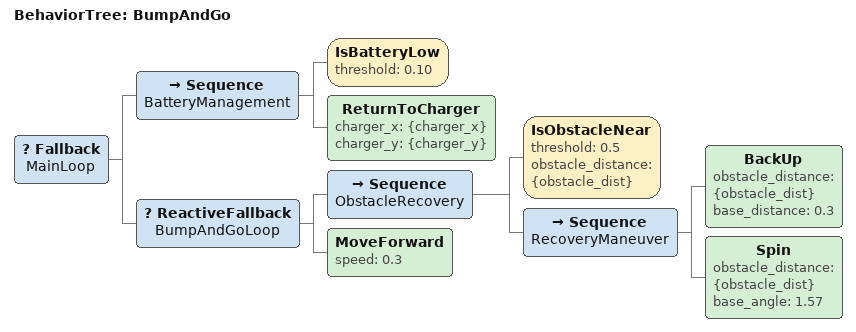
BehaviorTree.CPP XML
<?xml version="1.0"?>
<root
  BTCPP_format="4"
  main_tree_to_execute="BumpAndGo">
  <BehaviorTree ID="BumpAndGo">
    <!-- Raíz: Fallback para priorizar batería baja -->
    <Fallback name="MainLoop">

      <!-- Rama 1: Si batería baja, ir a cargar -->
      <Sequence name="BatteryManagement">
        <IsBatteryLow threshold="0.10" />
        <ReturnToCharger
          charger_x="{charger_x}"
          charger_y="{charger_y}" />
      </Sequence>

      <!-- Rama 2: Bucle continuo de bump-and-go mientras batería OK -->
      <ReactiveFallback name="BumpAndGoLoop">

        <!-- Si detecta obstáculo, maniobra de recuperación -->
        <Sequence name="ObstacleRecovery">
          <IsObstacleNear
            threshold="0.5"
            obstacle_distance="{obstacle_dist}" />
          <Sequence name="RecoveryManeuver">
            <BackUp
              obstacle_distance="{obstacle_dist}"
              base_distance="0.3" />
            <Spin
              obstacle_distance="{obstacle_dist}"
              base_angle="1.57" />
          </Sequence>
        </Sequence>

        <!-- Si no hay obstáculo, simplemente avanzar -->
        <MoveForward speed="0.3" />

      </ReactiveFallback>

    </Fallback>
  </BehaviorTree>
</root>
